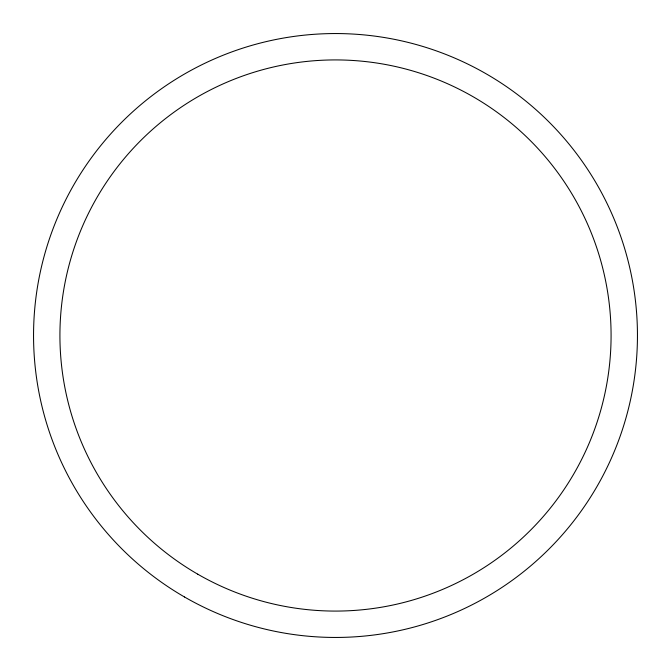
<?xml version="1.0" encoding="UTF-8"?>
<svg xmlns="http://www.w3.org/2000/svg" width="671" height="671" viewBox="0 0 671 671"><rect width="100%" height="100%" fill="white"/><g stroke="black" fill="none" stroke-linecap="round" stroke-linejoin="round"><path stroke-width="1.01" d="M184.525 596.997A301.95 301.95 0 0 0 637.45 335.5A301.95 301.95 0 0 0 184.525 74.003A301.95 301.95 0 0 0 184.525 596.997M197.71 574.158A275.58 275.58 0 0 0 611.08 335.5A275.58 275.58 0 0 0 197.71 96.842A275.58 275.58 0 0 0 197.71 574.158"/></g></svg>
